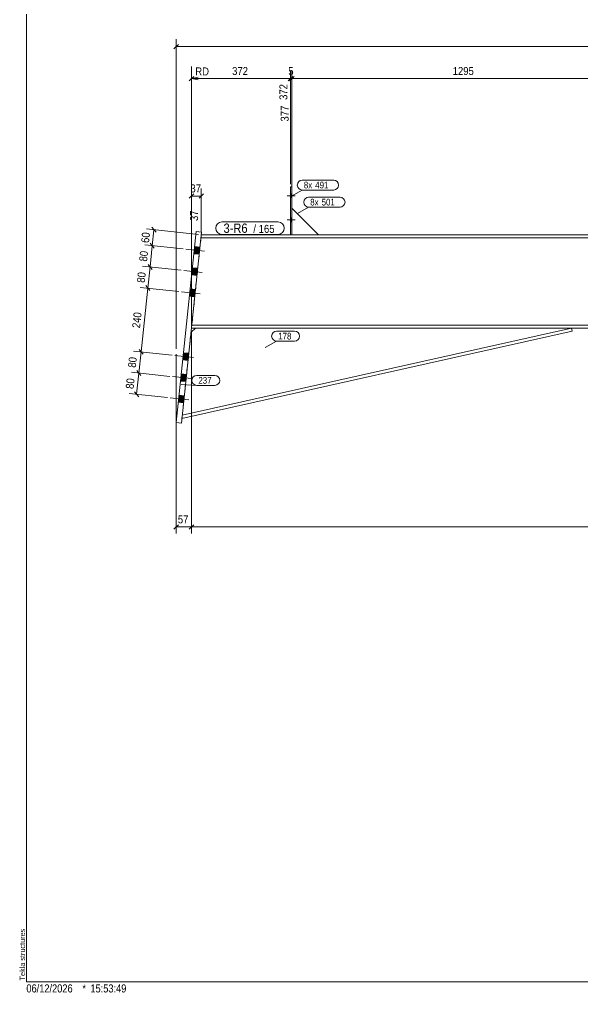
# Model space of a CAD drawing. Header units: millimetres. Extents: x 2 to 825, y 1 to 579.
# Drawn here: x 2.4 to 213.6, y 1 to 365.6 of the extents above; entities that cross this region are included whole.
import ezdxf

# ---------------------------------------------------------------- set-up
doc = ezdxf.new("R2010")
doc.units = ezdxf.units.MM
doc.linetypes.add('XKITLINE00', pattern=[0])
doc.linetypes.add('XKITLINE01', pattern=[4, 1, -1, 1, -1])
for name, color, linetype, lineweight in [('Bolt', 3, 'Continuous', 0), ('Dimensions', 7, 'Continuous', 0), ('DrawingSheet', 5, 'Continuous', 0), ('OtherObjectType', 7, 'Continuous', 0), ('Part', 2, 'Continuous', 0), ('PartMark', 7, 'Continuous', 0)]:
    doc.layers.add(name, color=color, linetype=linetype, lineweight=lineweight)
doc.styles.add('ARIAL', font='ARIAL.TTF')
doc.styles.add('ARIAL_NARROW', font='ARIALN.TTF')

# ---------------------------------------------------------------- blocks, each defined once
blk = doc.blocks.new('*A10')
at = {"layer": 'Bolt'}
for points in [[(104.1, 300.22), (104.6, 300.22), (104.6, 298.82), (104.1, 298.82)], [(104.1, 300.22), (104.6, 300.22), (104.6, 298.82), (104.1, 298.82)], [(104.1, 291.22), (104.6, 291.22), (104.6, 289.82), (104.1, 289.82)], [(104.1, 291.22), (104.6, 291.22), (104.6, 289.82), (104.1, 289.82)]]:
    blk.add_hatch(color=3, dxfattribs=at).paths.add_polyline_path(points, flags=17)
at = {"layer": 'Bolt', "color": 3, "linetype": 'XKITLINE00', "lineweight": 0}
for p, q in [((105.76, 299.52), (102.76, 299.52)), ((105.76, 299.52), (102.76, 299.52)), ((104.6, 300.22), (104.1, 300.22)), ((104.6, 300.22), (104.1, 300.22)), ((104.6, 298.82), (104.1, 298.82)), ((104.6, 298.82), (104.1, 298.82)), ((105.76, 290.52), (102.76, 290.52)), ((105.76, 290.52), (102.76, 290.52)), ((104.6, 291.22), (104.1, 291.22)), ((104.6, 291.22), (104.1, 291.22)), ((104.6, 289.82), (104.1, 289.82)), ((104.6, 289.82), (104.1, 289.82))]:
    blk.add_line(p, q, dxfattribs=at)
blk = doc.blocks.new('*A11')
at = {"layer": 'Bolt'}
for points in [[(69.83, 277.61), (67.84, 277.82), (68.12, 280.5), (70.11, 280.29)], [(69.83, 277.61), (67.84, 277.82), (68.12, 280.5), (70.11, 280.29)], [(68.99, 269.65), (67, 269.86), (67.29, 272.55), (69.27, 272.34)], [(68.99, 269.65), (67, 269.86), (67.29, 272.55), (69.27, 272.34)], [(68.15, 261.7), (66.16, 261.91), (66.45, 264.59), (68.44, 264.38)], [(68.15, 261.7), (66.16, 261.91), (66.45, 264.59), (68.44, 264.38)], [(65.63, 237.83), (63.65, 238.04), (63.93, 240.72), (65.92, 240.51)], [(65.63, 237.83), (63.65, 238.04), (63.93, 240.72), (65.92, 240.51)], [(64.8, 229.87), (62.81, 230.08), (63.09, 232.77), (65.08, 232.56)], [(64.8, 229.87), (62.81, 230.08), (63.09, 232.77), (65.08, 232.56)], [(63.96, 221.92), (61.97, 222.13), (62.25, 224.81), (64.24, 224.6)], [(63.96, 221.92), (61.97, 222.13), (62.25, 224.81), (64.24, 224.6)]]:
    blk.add_hatch(color=3, dxfattribs=at).paths.add_polyline_path(points, flags=17)
at = {"layer": 'Bolt', "color": 3, "linetype": 'XKITLINE00', "lineweight": 0}
for p, q in [((64.85, 279.49), (71.81, 278.76)), ((64.85, 279.49), (71.81, 278.76)), ((67.84, 277.82), (69.83, 277.61)), ((67.84, 277.82), (69.83, 277.61)), ((68.12, 280.5), (70.11, 280.29)), ((68.12, 280.5), (70.11, 280.29)), ((64.01, 271.53), (70.97, 270.8)), ((64.01, 271.53), (70.97, 270.8)), ((67, 269.86), (68.99, 269.65)), ((67, 269.86), (68.99, 269.65)), ((67.29, 272.55), (69.27, 272.34)), ((67.29, 272.55), (69.27, 272.34)), ((63.17, 263.58), (70.13, 262.84)), ((63.17, 263.58), (70.13, 262.84)), ((66.45, 264.59), (68.44, 264.38)), ((66.45, 264.59), (68.44, 264.38)), ((66.16, 261.91), (68.15, 261.7)), ((66.16, 261.91), (68.15, 261.7)), ((63.93, 240.72), (65.92, 240.51)), ((63.93, 240.72), (65.92, 240.51)), ((60.65, 239.71), (67.62, 238.98)), ((60.65, 239.71), (67.62, 238.98)), ((63.65, 238.04), (65.63, 237.83)), ((63.65, 238.04), (65.63, 237.83)), ((59.82, 231.75), (66.78, 231.02)), ((59.82, 231.75), (66.78, 231.02)), ((62.81, 230.08), (64.8, 229.87)), ((62.81, 230.08), (64.8, 229.87)), ((63.09, 232.77), (65.08, 232.56)), ((63.09, 232.77), (65.08, 232.56)), ((58.98, 223.8), (65.94, 223.06)), ((58.98, 223.8), (65.94, 223.06)), ((62.25, 224.81), (64.24, 224.6)), ((62.25, 224.81), (64.24, 224.6)), ((61.97, 222.13), (63.96, 221.92)), ((61.97, 222.13), (63.96, 221.92))]:
    blk.add_line(p, q, dxfattribs=at)
blk = doc.blocks.new('*A12')
at = {"layer": 'Part', "color": 7, "linetype": 'XKITLINE01', "lineweight": 0}
blk.add_line((70.6, 284.92), (66.91, 249.92), dxfattribs=at)
at = {"layer": 'Part', "color": 2, "linetype": 'XKITLINE00', "lineweight": 0}
for p, q in [((262.6, 284.92), (70.6, 284.92)), ((262.6, 283.82), (70.49, 283.82)), ((66.91, 249.92), (262.6, 249.92)), ((262.6, 251.02), (67.03, 251.02))]:
    blk.add_line(p, q, dxfattribs=at)
blk = doc.blocks.new('*A27')
at = {"layer": 'Part', "color": 2, "linetype": 'XKITLINE00', "lineweight": 0}
for p, q in [((209.73, 248.84), (63.34, 216.1)), ((209.49, 249.92), (63.47, 217.26)), ((66.76, 248.46), (68.37, 249.92)), ((209.49, 249.92), (209.73, 248.84))]:
    blk.add_line(p, q, dxfattribs=at)
at = {"layer": 'Part', "color": 7, "linetype": 'XKITLINE01', "lineweight": 0}
for p, q in [((63.34, 216.1), (66.76, 248.46)), ((209.49, 249.92), (68.37, 249.92))]:
    blk.add_line(p, q, dxfattribs=at)
blk = doc.blocks.new('*A30')
at = {"layer": 'Part', "color": 2, "linetype": 'XKITLINE00', "lineweight": 0}
for p, q in [((104.1, 302.92), (104.6, 302.92)), ((104.1, 302.92), (104.1, 284.92)), ((104.6, 302.92), (104.6, 284.92))]:
    blk.add_line(p, q, dxfattribs=at)
at = {"layer": 'Part', "color": 7, "linetype": 'XKITLINE01', "lineweight": 0}
blk.add_line((104.6, 284.92), (104.1, 284.92), dxfattribs=at)
blk = doc.blocks.new('*A31')
at = {"layer": 'Part', "color": 2, "linetype": 'XKITLINE00', "lineweight": 0}
blk.add_line((114.6, 284.92), (104.6, 294.92), dxfattribs=at)
at = {"layer": 'Part', "color": 7, "linetype": 'XKITLINE01', "lineweight": 0}
for p, q in [((104.6, 294.92), (104.6, 284.92)), ((104.6, 284.92), (114.6, 284.92))]:
    blk.add_line(p, q, dxfattribs=at)
blk = doc.blocks.new('*A32')
at = {"layer": 'Part', "color": 2, "linetype": 'XKITLINE00', "lineweight": 0}
for p, q in [((61.17, 214.52), (68.72, 286.12)), ((70.71, 285.91), (63.15, 214.31)), ((70.71, 285.91), (68.72, 286.12)), ((63.15, 214.31), (61.17, 214.52))]:
    blk.add_line(p, q, dxfattribs=at)
blk = doc.blocks.new('*A68')
at = {"layer": 'DrawingSheet', "color": 5, "linetype": 'XKITLINE00', "lineweight": 0}
for p, q in [((5, 579), (5, 5)), ((5, 5), (825, 5))]:
    blk.add_line(p, q, dxfattribs=at)
at = {"layer": 'DrawingSheet', "color": 5, "style": 'ARIAL', "width": 0.85}
blk.add_text('Tekla structures', height=2, rotation=90, dxfattribs=at).set_placement((4.5, 5.5))
blk = doc.blocks.new('*A75')
at = {"layer": 'OtherObjectType', "color": 7, "style": 'ARIAL_NARROW', "width": 1.008832}
for s, p in [('06/12/2026', (4.99, 1)), ('*', (26, 1)), ('15:53:49', (29, 1))]:
    blk.add_text(s, height=3, dxfattribs=at).set_placement(p)
blk = doc.blocks.new('*A76')
at = {"layer": 'Dimensions', "color": 7, "linetype": 'XKITLINE00', "lineweight": 0}
for p, q in [((61.17, 242.21), (61.17, 358.27)), ((62.01, 356.27), (60.32, 354.57)), ((61.17, 355.42), (626.76, 355.42))]:
    blk.add_line(p, q, dxfattribs=at)
at = {"layer": 'Dimensions', "color": 3}
blk.add_point((61.17, 355.42), dxfattribs=at)
blk = doc.blocks.new('*A77')
at = {"layer": 'Dimensions', "color": 7, "linetype": 'XKITLINE00', "lineweight": 0}
for p, q in [((66.91, 248.92), (66.91, 173.02)), ((61.17, 240.21), (61.17, 173.02)), ((62.01, 176.27), (60.32, 174.57)), ((61.17, 175.42), (66.91, 175.42)), ((67.76, 176.27), (66.06, 174.57))]:
    blk.add_line(p, q, dxfattribs=at)
at = {"layer": 'Dimensions', "color": 3}
for p in [(61.17, 175.42), (66.91, 175.42)]:
    blk.add_point(p, dxfattribs=at)
at = {"layer": 'Dimensions', "color": 3, "style": 'ARIAL', "width": 0.85}
blk.add_text('57', height=3, dxfattribs=at).set_placement((61.81, 176.77))
blk = doc.blocks.new('*A78')
at = {"layer": 'Dimensions', "color": 7, "linetype": 'XKITLINE00', "lineweight": 0}
for p, q in [((69.61, 285.02), (50.03, 287.09)), ((52.11, 287.72), (53.62, 285.85)), ((52.23, 280.82), (52.86, 286.79)), ((63.86, 279.59), (49.4, 281.12)), ((51.48, 281.75), (52.99, 279.89))]:
    blk.add_line(p, q, dxfattribs=at)
at = {"layer": 'Dimensions', "color": 3}
for p in [(52.86, 286.79), (52.23, 280.82)]:
    blk.add_point(p, dxfattribs=at)
at = {"layer": 'Dimensions', "color": 3, "style": 'ARIAL', "width": 0.85}
blk.add_text('60', height=3, rotation=83.9784, dxfattribs=at).set_placement((50.97, 281.73))
blk = doc.blocks.new('*A83')
at = {"layer": 'Dimensions', "color": 7, "linetype": 'XKITLINE00', "lineweight": 0}
for p, q in [((67.76, 300.27), (66.06, 298.57)), ((66.91, 250.92), (66.91, 302.27)), ((66.91, 299.42), (70.6, 299.42)), ((71.45, 300.27), (69.75, 298.57)), ((70.6, 285.92), (70.6, 302.27))]:
    blk.add_line(p, q, dxfattribs=at)
at = {"layer": 'Dimensions', "color": 3}
for p in [(66.91, 299.42), (70.6, 299.42)]:
    blk.add_point(p, dxfattribs=at)
at = {"layer": 'Dimensions', "color": 3, "style": 'ARIAL', "width": 0.85}
blk.add_text('37', height=3, dxfattribs=at).set_placement((66.53, 300.77))
blk.add_text('37', height=3, rotation=90.0002, dxfattribs=at).set_placement((69.4, 290.07))
blk = doc.blocks.new('*A84')
at = {"layer": 'PartMark', "color": 7, "linetype": 'XKITLINE00', "lineweight": 0}
for p, q in [((98.85, 248.77), (105.62, 248.77)), ((94.61, 242.67), (98.85, 245.07)), ((98.85, 245.07), (105.62, 245.07))]:
    blk.add_line(p, q, dxfattribs=at)
for centre, start, end in [((98.85, 246.92), 90, 270), ((105.62, 246.92), 270, 90)]:
    blk.add_arc(centre, 1.85, start, end, dxfattribs=at)
at = {"layer": 'PartMark', "color": 3, "style": 'ARIAL', "width": 0.85}
blk.add_text('178', height=2.5, dxfattribs=at).set_placement((99.45, 245.67))
blk = doc.blocks.new('*A87')
at = {"layer": 'PartMark', "color": 7, "linetype": 'XKITLINE00', "lineweight": 0}
for p, q in [((68.91, 232.18), (75.67, 232.18)), ((63.11, 228.78), (68.91, 228.48)), ((68.91, 228.48), (75.67, 228.48))]:
    blk.add_line(p, q, dxfattribs=at)
for centre, start, end in [((68.91, 230.33), 90, 270), ((75.67, 230.33), 270, 90)]:
    blk.add_arc(centre, 1.85, start, end, dxfattribs=at)
at = {"layer": 'PartMark', "color": 3, "style": 'ARIAL', "width": 0.85}
blk.add_text('237', height=2.5, dxfattribs=at).set_placement((69.51, 229.08))
blk = doc.blocks.new('*A88')
at = {"layer": 'PartMark', "color": 7, "linetype": 'XKITLINE00', "lineweight": 0}
for p, q in [((78.35, 289.72), (99.4, 289.72)), ((78.35, 285.02), (99.4, 285.02))]:
    blk.add_line(p, q, dxfattribs=at)
for centre, start, end in [((78.35, 287.37), 90, 270), ((99.4, 287.37), 270, 90)]:
    blk.add_arc(centre, 2.35, start, end, dxfattribs=at)
at = {"layer": 'PartMark', "color": 1, "style": 'ARIAL', "width": 0.85}
blk.add_text('3-R6', height=3.5, dxfattribs=at).set_placement((78.95, 285.62))
at = {"layer": 'PartMark', "color": 3, "style": 'ARIAL', "width": 0.85}
for s, p in [('/', (90.12, 285.62)), ('165', (92.13, 285.62))]:
    blk.add_text(s, height=3, dxfattribs=at).set_placement(p)
blk = doc.blocks.new('*A89')
at = {"layer": 'PartMark', "color": 7, "linetype": 'XKITLINE00', "lineweight": 0}
for p, q in [((110.87, 298.98), (122.66, 298.98)), ((106.63, 292.89), (110.87, 295.28)), ((110.87, 295.28), (122.66, 295.28))]:
    blk.add_line(p, q, dxfattribs=at)
for centre, start, end in [((110.87, 297.13), 90, 270), ((122.66, 297.13), 270, 90)]:
    blk.add_arc(centre, 1.85, start, end, dxfattribs=at)
at = {"layer": 'PartMark', "color": 3, "style": 'ARIAL', "width": 0.85}
for s, p in [('8x', (111.47, 295.88)), ('501', (115.74, 295.88))]:
    blk.add_text(s, height=2.5, dxfattribs=at).set_placement(p)
blk = doc.blocks.new('*A90')
at = {"layer": 'PartMark', "color": 7, "linetype": 'XKITLINE00', "lineweight": 0}
for p, q in [((108.47, 305.38), (120.26, 305.38)), ((104.23, 299.29), (108.47, 301.68)), ((108.47, 301.68), (120.26, 301.68))]:
    blk.add_line(p, q, dxfattribs=at)
for centre, start, end in [((108.47, 303.53), 90, 270), ((120.26, 303.53), 270, 90)]:
    blk.add_arc(centre, 1.85, start, end, dxfattribs=at)
at = {"layer": 'PartMark', "color": 3, "style": 'ARIAL', "width": 0.85}
for s, p in [('8x', (109.07, 302.28)), ('491', (113.34, 302.28))]:
    blk.add_text(s, height=2.5, dxfattribs=at).set_placement(p)
blk = doc.blocks.new('*A97')
at = {"layer": 'Dimensions', "color": 7, "linetype": 'XKITLINE00', "lineweight": 0}
for p, q in [((58.82, 231.86), (44.37, 233.38)), ((46.45, 234.02), (47.95, 232.15)), ((46.36, 225.13), (47.2, 233.09)), ((57.98, 223.9), (43.53, 225.43)), ((45.61, 226.06), (47.12, 224.2))]:
    blk.add_line(p, q, dxfattribs=at)
at = {"layer": 'Dimensions', "color": 3}
for p in [(47.2, 233.09), (46.36, 225.13)]:
    blk.add_point(p, dxfattribs=at)
at = {"layer": 'Dimensions', "color": 3, "style": 'ARIAL', "width": 0.85}
blk.add_text('80', height=3, rotation=83.9784, dxfattribs=at).set_placement((45.2, 227.04))
blk = doc.blocks.new('*A98')
at = {"layer": 'Dimensions', "color": 7, "linetype": 'XKITLINE00', "lineweight": 0}
for p, q in [((59.66, 239.82), (45.2, 241.34)), ((47.2, 233.09), (48.04, 241.04)), ((47.28, 241.97), (48.79, 240.11)), ((58.82, 231.86), (44.37, 233.38)), ((46.45, 234.02), (47.95, 232.15))]:
    blk.add_line(p, q, dxfattribs=at)
at = {"layer": 'Dimensions', "color": 3}
for p in [(48.04, 241.04), (47.2, 233.09)]:
    blk.add_point(p, dxfattribs=at)
at = {"layer": 'Dimensions', "color": 3, "style": 'ARIAL', "width": 0.85}
blk.add_text('80', height=3, rotation=83.9784, dxfattribs=at).set_placement((46.04, 234.99))
blk = doc.blocks.new('*A99')
at = {"layer": 'Dimensions', "color": 7, "linetype": 'XKITLINE00', "lineweight": 0}
for p, q in [((62.18, 263.68), (47.72, 265.21)), ((48.04, 241.04), (50.56, 264.91)), ((49.8, 265.84), (51.31, 263.98)), ((59.66, 239.82), (45.2, 241.34)), ((47.28, 241.97), (48.79, 240.11))]:
    blk.add_line(p, q, dxfattribs=at)
at = {"layer": 'Dimensions', "color": 3}
for p in [(50.56, 264.91), (48.04, 241.04)]:
    blk.add_point(p, dxfattribs=at)
at = {"layer": 'Dimensions', "color": 3, "style": 'ARIAL', "width": 0.85}
blk.add_text('240', height=3, rotation=83.9784, dxfattribs=at).set_placement((47.61, 249.8))
blk = doc.blocks.new('*A100')
at = {"layer": 'Dimensions', "color": 7, "linetype": 'XKITLINE00', "lineweight": 0}
for p, q in [((50.64, 273.8), (52.15, 271.93)), ((63.02, 271.64), (48.56, 273.16)), ((50.56, 264.91), (51.4, 272.86)), ((62.18, 263.68), (47.72, 265.21)), ((49.8, 265.84), (51.31, 263.98))]:
    blk.add_line(p, q, dxfattribs=at)
at = {"layer": 'Dimensions', "color": 3}
for p in [(51.4, 272.86), (50.56, 264.91)]:
    blk.add_point(p, dxfattribs=at)
at = {"layer": 'Dimensions', "color": 3, "style": 'ARIAL', "width": 0.85}
blk.add_text('80', height=3, rotation=83.9784, dxfattribs=at).set_placement((49.4, 266.82))
blk = doc.blocks.new('*A101')
at = {"layer": 'Dimensions', "color": 7, "linetype": 'XKITLINE00', "lineweight": 0}
for p, q in [((63.86, 279.59), (49.4, 281.12)), ((51.4, 272.86), (52.23, 280.82)), ((51.48, 281.75), (52.99, 279.89)), ((50.64, 273.8), (52.15, 271.93)), ((63.02, 271.64), (48.56, 273.16))]:
    blk.add_line(p, q, dxfattribs=at)
at = {"layer": 'Dimensions', "color": 3}
for p in [(52.23, 280.82), (51.4, 272.86)]:
    blk.add_point(p, dxfattribs=at)
at = {"layer": 'Dimensions', "color": 3, "style": 'ARIAL', "width": 0.85}
blk.add_text('80', height=3, rotation=83.9784, dxfattribs=at).set_placement((50.24, 274.77))
blk = doc.blocks.new('*A103')
at = {"layer": 'Dimensions', "color": 7, "linetype": 'XKITLINE00', "lineweight": 0}
for p, q in [((66.91, 248.92), (66.91, 173.02)), ((67.76, 176.27), (66.06, 174.57)), ((66.91, 175.42), (624.67, 175.42))]:
    blk.add_line(p, q, dxfattribs=at)
at = {"layer": 'Dimensions', "color": 3}
blk.add_point((66.91, 175.42), dxfattribs=at)
blk = doc.blocks.new('*A105')
at = {"layer": 'Dimensions', "color": 7, "linetype": 'XKITLINE00', "lineweight": 0}
for p, q in [((66.91, 250.92), (66.91, 347.92)), ((67.76, 344.27), (66.06, 342.57)), ((66.91, 250.92), (66.91, 346.27)), ((69.41, 343.92), (66.91, 343.42)), ((66.91, 343.42), (104.1, 343.42)), ((69.41, 342.92), (66.91, 343.42)), ((74.13, 343.42), (66.91, 343.42)), ((104.95, 344.27), (103.25, 342.57)), ((104.1, 303.92), (104.1, 346.27))]:
    blk.add_line(p, q, dxfattribs=at)
at = {"layer": 'Dimensions', "color": 3}
for p in [(66.91, 343.42), (104.1, 343.42)]:
    blk.add_point(p, dxfattribs=at)
at = {"layer": 'Dimensions', "color": 7}
blk.add_point((66.91, 343.42), dxfattribs=at)
at = {"layer": 'Dimensions', "color": 3, "style": 'ARIAL', "width": 0.85}
for s, p in [('RD', (68.35, 344.62)), ('372', (82.17, 344.77))]:
    blk.add_text(s, height=3, dxfattribs=at).set_placement(p)
blk.add_text('372', height=3, rotation=90.0002, dxfattribs=at).set_placement((102.9, 335.44))
blk = doc.blocks.new('*A106')
at = {"layer": 'Dimensions', "color": 7, "linetype": 'XKITLINE00', "lineweight": 0}
for p, q in [((104.95, 344.27), (103.25, 342.57)), ((105.45, 344.27), (103.75, 342.57)), ((104.1, 303.92), (104.1, 346.27)), ((104.1, 343.42), (104.6, 343.42)), ((104.6, 295.92), (104.6, 346.27))]:
    blk.add_line(p, q, dxfattribs=at)
at = {"layer": 'Dimensions', "color": 3}
for p in [(104.1, 343.42), (104.6, 343.42)]:
    blk.add_point(p, dxfattribs=at)
at = {"layer": 'Dimensions', "color": 3, "style": 'ARIAL', "width": 0.85}
blk.add_text('5', height=3, dxfattribs=at).set_placement((103.24, 344.77))
blk.add_text('377', height=3, rotation=90.0002, dxfattribs=at).set_placement((103.4, 327.34))
blk = doc.blocks.new('*A107')
at = {"layer": 'Dimensions', "color": 7, "linetype": 'XKITLINE00', "lineweight": 0}
for p, q in [((105.45, 344.27), (103.75, 342.57)), ((104.6, 295.92), (104.6, 346.27)), ((104.6, 343.42), (234.1, 343.42)), ((234.95, 344.27), (233.25, 342.57)), ((234.1, 303.92), (234.1, 346.27))]:
    blk.add_line(p, q, dxfattribs=at)
at = {"layer": 'Dimensions', "color": 3}
for p in [(104.6, 343.42), (234.1, 343.42)]:
    blk.add_point(p, dxfattribs=at)
at = {"layer": 'Dimensions', "color": 3, "style": 'ARIAL', "width": 0.85}
blk.add_text('1295', height=3, dxfattribs=at).set_placement((164.9, 344.77))
blk.add_text('1672', height=3, rotation=90.0002, dxfattribs=at).set_placement((232.9, 333.22))

msp = doc.modelspace()

# ---------------------------------------------------------------- block references
at = {"lineweight": 0}
for name in ['*A68', '*A76', '*A105', '*A106', '*A107', '*A83', '*A30', '*A90', '*A10', '*A89', '*A31', '*A88', '*A78', '*A32', '*A101', '*A103', '*A11', '*A100', '*A99', '*A77', '*A27', '*A84', '*A98', '*A97', '*A87', '*A75']:
    msp.add_blockref(name, (0, 0), dxfattribs=at)
at = {"layer": 'Part', "lineweight": 0}
msp.add_blockref('*A12', (0, 0), dxfattribs=at)

doc.saveas('drawing.dxf')
